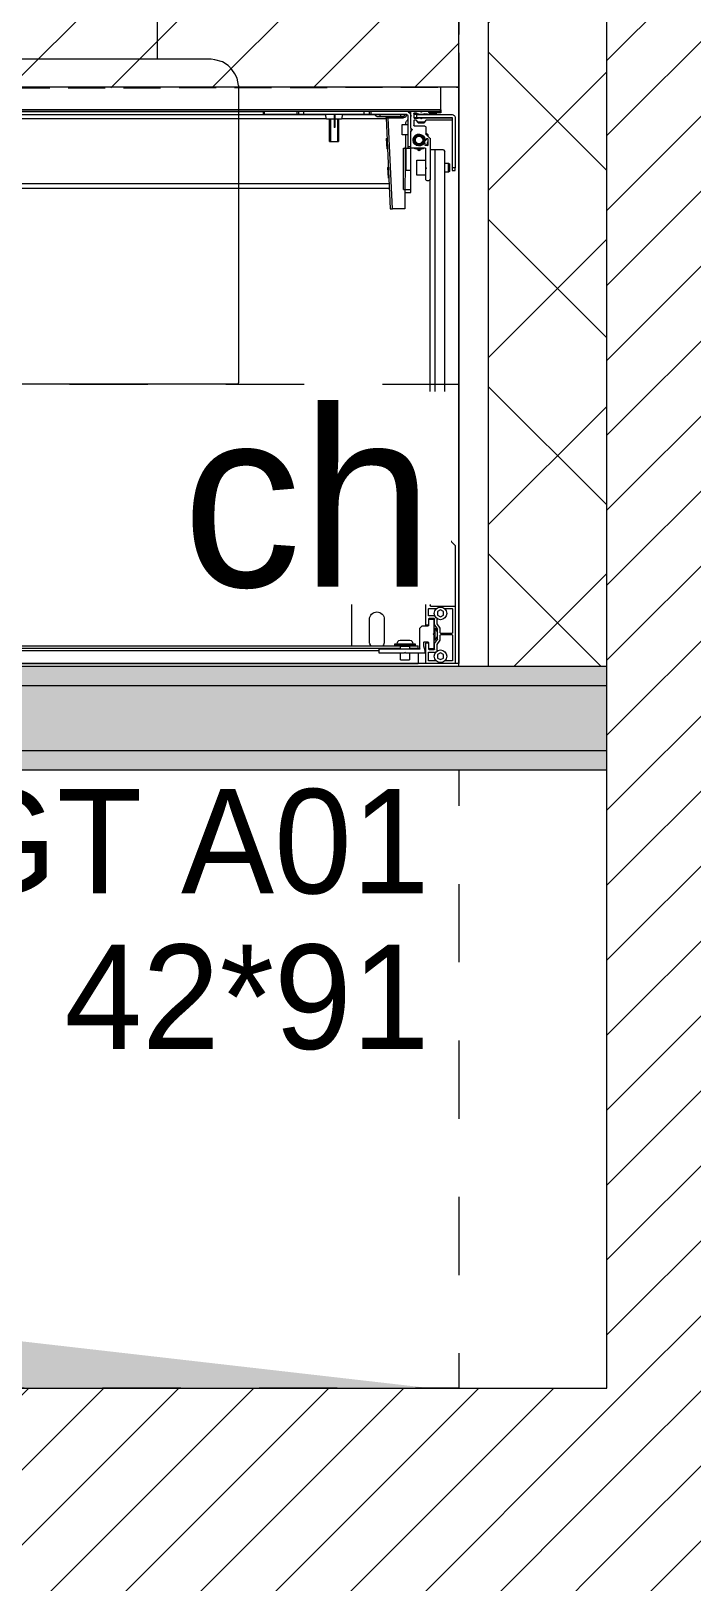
# Model space of a CAD drawing. Header units: centimetres. Extents: x 2738 to 7810, y 2495 to 5758.
# Drawn here: x 4603 to 4647.7, y 4630.3 to 4735.2 of the extents above; entities that cross this region are included whole.
import ezdxf

# ---------------------------------------------------------------- set-up
doc = ezdxf.new("R2010")
doc.units = ezdxf.units.CM
doc.header["$LTSCALE"] = 12.7
for name, pattern in [('ISO-03', [3, 1.2, -1.8]), ('Style de ligne -1', [0.83328, 0.41656, -0.41672]), ('Style de ligne -13', [0.295276, 0.19685, -0.098425]), ('VW-01', [0.83312, 0.41656, -0.41656])]:
    doc.linetypes.add(name, pattern=pattern)
for name, color, linetype, lineweight in [('B amÈnagement intÈrieur', 7, 'Continuous', 5), ('B aménagement intérieur', 7, 'Continuous', 5), ('B Faux plafonds', 7, 'Continuous', 5), ('B GÈnÈral', 7, 'Continuous', 5), ('B Général', 7, 'Continuous', 5), ('C ANNOTATIONS-prestations', 7, 'Continuous', 5), ('F REMPLISSAGE-vert clair', 7, 'Continuous', 13), ('F REMPLISSAGE-vert clair-1', 7, 'Continuous', 5), ('F REMPLISSAGE-vert foncÈ', 7, 'Continuous', 5), ('F REMPLISSAGE-vert foncé', 7, 'Continuous', 13), ('prlm-ELEC-CFO', 1, 'Continuous', 25)]:
    doc.layers.add(name, color=color, linetype=linetype, lineweight=lineweight)
doc.layers.add('C ANNOTATIONS-textes-numérotation gaine', color=7, linetype='ISO-03', lineweight=5, true_color=0xdd0000)
doc.styles.add('Eurostile', font='')
doc.styles.add('prlm-elec-cfo', font='comic.ttf', dxfattribs={"height": 12})
doc.styles.get('Eurostile').set_extended_font_data('Eurostile')
pattern_1 = [(45, (0, 0), (2.4253472, -2.6458333), [])]

# ---------------------------------------------------------------- blocks, each defined once
blk = doc.blocks.new('G 100_80')
at = {"layer": 'B GÈnÈral', "color": 254, "linetype": 'Continuous', "true_color": 0xd6d6d6}
blk.add_solid([(-30.88, 32.2), (2.5, 43), (-39.5, -43), (-39.5, 43)], dxfattribs=at)
at = {"layer": 'B Général', "color": 7, "linetype": 'Continuous', "lineweight": 5}
blk.add_line((48.52, 43.75), (48.52, -43.75), dxfattribs=at)
at = {"layer": 'B Général', "color": 7, "linetype": 'Continuous', "lineweight": 5, "flags": 128}
blk.add_lwpolyline([(9.5, -45), (9.5, 45), (48.52, 45), (48.52, -45)], close=True, dxfattribs=at)
at = {"layer": 'C ANNOTATIONS-prestations', "lineweight": 5}
for p, q in [((46.87, 43.75), (46.87, -43.75)), ((46.97, -43.75), (46.97, 43.75)), ((9.5, 42.25), (9.5, -42.25)), ((10.55, 41.05), (10.55, -41.05)), ((10.7, 41), (10.7, -41)), ((10.4, 39.6), (10.4, -39.6)), ((41.65, -40.29), (41.65, 1.33)), ((41.95, -40.27), (41.95, 1.33)), ((46.35, -36.04), (46.35, 1.5)), ((46.65, 1.6), (46.65, -35.98)), ((46.85, 1.67), (46.85, -31.75)), ((46.67, -31.75), (46.67, -31.85)), ((46.87, -31.75), (46.67, -31.75)), ((46.67, -31.85), (46.67, -34.03)), ((46.67, -31.85), (46.87, -31.85)), ((46.87, -34.03), (46.67, -34.03)), ((46.67, -34.03), (46.67, -34.17)), ((46.67, -34.17), (46.67, -34.5)), ((46.67, -34.17), (46.87, -34.17)), ((46.67, -34.5), (46.67, -38.6)), ((46.67, -34.5), (46.87, -34.5)), ((44.82, -36.25), (44.82, -36.85)), ((44.82, -36.25), (46.32, -36.25)), ((46.32, -36.31), (44.82, -36.31)), ((45.91, -36.55), (45.77, -36.55)), ((45.77, -36.6), (45.77, -36.55)), ((45.91, -36.6), (45.77, -36.6)), ((46.67, -36.55), (45.91, -36.55)), ((45.91, -36.6), (45.91, -36.55)), ((46.67, -36.6), (45.91, -36.6)), ((46.32, -36.05), (46.67, -35.98)), ((46.32, -36.55), (46.32, -36.05)), ((46.32, -37.05), (46.32, -36.6)), ((10.7, -37.75), (17.5, -37.75)), ((17.5, -37.75), (18, -38.25)), ((46.32, -36.79), (44.82, -36.79)), ((46.32, -36.85), (44.82, -36.85)), ((46.67, -37.12), (46.32, -37.05)), ((46.35, -40.07), (46.35, -37.06)), ((46.65, -37.12), (46.65, -39.35)), ((18, -38.25), (18, -43.05)), ((46.67, -38.6), (46.67, -38.93)), ((46.67, -38.6), (46.87, -38.6)), ((10.2, -41.3), (10.2, -39.63)), ((10.23, -39.6), (10.47, -39.6)), ((10.5, -39.63), (10.5, -42.29)), ((11, -38.95), (12.5, -38.95)), ((15, -38.95), (16.5, -38.95)), ((46.52, -39.45), (46.52, -39.65)), ((46.52, -39.65), (46.52, -41.05)), ((46.62, -39.65), (46.52, -39.65)), ((46.67, -39.35), (46.62, -39.35)), ((46.62, -39.65), (46.62, -39.35)), ((46.62, -39.65), (46.67, -39.65)), ((46.62, -41.05), (46.62, -39.65)), ((46.67, -38.93), (46.67, -39.07)), ((46.87, -38.93), (46.67, -38.93)), ((46.67, -39.07), (46.67, -41.4)), ((46.67, -39.07), (46.87, -39.07)), ((10.7, -40.67), (10.75, -40.67)), ((10.75, -40.67), (10.75, -42.03)), ((10.75, -40.67), (10.85, -40.67)), ((10.85, -40.67), (10.85, -42.03)), ((12.5, -39.95), (11, -39.95)), ((16.5, -39.95), (15, -39.95)), ((46.41, -40.07), (40.27, -40.35)), ((40.27, -40.5), (46.42, -40.22)), ((40.27, -40.35), (40.27, -40.5)), ((40.27, -41.35), (40.27, -40.5)), ((43.06, -40.17), (42.35, -40.21)), ((42.36, -40.26), (42.35, -40.21)), ((43.06, -40.17), (43.06, -40.22)), ((45.02, -40.08), (44.32, -40.12)), ((44.32, -40.17), (44.32, -40.12)), ((45.02, -40.08), (45.02, -40.13)), ((46.42, -40.07), (46.41, -40.07)), ((46.41, -40.07), (46.42, -40.22)), ((46.42, -40.22), (46.42, -41.25)), ((46.42, -40.22), (46.42, -40.22)), ((9.75, -41.05), (9.75, -41.65)), ((9.75, -41.05), (10.2, -41.05)), ((10.2, -41.65), (9.75, -41.65)), ((10.25, -41.35), (10.2, -41.3)), ((10.2, -41.4), (10.25, -41.35)), ((10.2, -42.67), (10.2, -41.4)), ((10.5, -41.05), (10.65, -41.05)), ((10.65, -41.65), (10.5, -41.65)), ((10.55, -41.65), (10.55, -42.25)), ((10.65, -41.05), (10.75, -40.95)), ((10.65, -41.65), (10.65, -41.05)), ((10.75, -41.75), (10.65, -41.65)), ((10.7, -41.7), (10.7, -42.25)), ((11.08, -41.02), (11.08, -41.67)), ((44.47, -41.36), (40.27, -41.35)), ((41.37, -41.35), (41.37, -41.75)), ((41.37, -41.75), (41.57, -41.75)), ((41.57, -41.25), (44.37, -41.25)), ((41.57, -41.25), (41.57, -41.75)), ((41.57, -41.75), (42.87, -41.75)), ((42.87, -41.4), (42.87, -41.75)), ((44.37, -41.4), (42.87, -41.4)), ((42.87, -41.75), (44.37, -41.75)), ((44.37, -41.25), (44.37, -41.4)), ((44.37, -41.4), (44.37, -41.55)), ((44.37, -41.4), (45.27, -41.4)), ((44.37, -41.55), (44.37, -41.75)), ((44.47, -41.55), (44.37, -41.55)), ((44.37, -41.75), (44.4, -41.75)), ((44.37, -42.72), (44.37, -41.78)), ((44.4, -41.75), (45.51, -41.75)), ((44.47, -41.4), (44.47, -41.36)), ((46.52, -41.55), (44.47, -41.55)), ((44.47, -41.75), (44.47, -41.55)), ((45.11, -41.95), (44.73, -41.95)), ((45.27, -41.15), (45.97, -41.15)), ((45.27, -41.55), (45.27, -41.15)), ((45.73, -41.75), (45.51, -41.75)), ((45.53, -41.76), (45.6, -41.83)), ((45.64, -41.83), (45.71, -41.76)), ((45.73, -41.75), (46.84, -41.75)), ((46.24, -41.95), (45.9, -41.95)), ((45.97, -41.15), (45.97, -41.55)), ((45.97, -41.4), (46.07, -41.4)), ((46.42, -41.25), (46.52, -41.25)), ((46.72, -41.95), (46.43, -41.95)), ((46.45, -41.95), (46.45, -42.15)), ((46.52, -41.05), (46.52, -41.25)), ((46.62, -41.05), (46.52, -41.05)), ((46.67, -41.05), (46.62, -41.05)), ((46.62, -41.35), (46.62, -41.05)), ((46.62, -41.35), (46.67, -41.35)), ((46.65, -42.15), (46.65, -41.95)), ((46.76, -41.65), (46.87, -41.65)), ((46.84, -41.75), (46.87, -41.75)), ((9.5, -42.78), (9.5, -42.25)), ((10.2, -42.25), (9.5, -42.25)), ((9.5, -44.72), (9.5, -42.78)), ((9.53, -42.75), (10.87, -42.75)), ((9.68, -43.47), (9.68, -42.96)), ((9.71, -42.93), (10.24, -42.93)), ((10.4, -42.7), (10.23, -42.7)), ((10.27, -42.96), (10.27, -43.31)), ((10.7, -42.6), (10.4, -42.7)), ((10.45, -42.98), (10.45, -43.32)), ((10.87, -42.95), (10.48, -42.95)), ((10.55, -42.25), (10.5, -42.25)), ((10.5, -42.35), (11.9, -42.35)), ((10.5, -43.27), (10.5, -42.98)), ((10.55, -42.25), (10.7, -42.25)), ((10.75, -42.03), (10.7, -42.03)), ((10.92, -42.6), (10.7, -42.6)), ((10.85, -42.03), (10.75, -42.03)), ((10.87, -42.95), (10.92, -42.95)), ((10.9, -42.78), (10.9, -42.92)), ((10.95, -42.92), (10.95, -42.63)), ((11.9, -42.35), (12.05, -42.5)), ((12.05, -42.5), (12.05, -42.92)), ((12.08, -42.95), (12.13, -42.95)), ((12.1, -42.92), (12.1, -42.78)), ((12.13, -42.75), (14.7, -42.75)), ((12.52, -42.95), (12.13, -42.95)), ((12.5, -42.98), (12.5, -43.27)), ((12.55, -43.32), (12.55, -42.98)), ((12.73, -43.28), (12.73, -42.96)), ((12.76, -42.93), (13.19, -42.93)), ((13.22, -42.96), (13.22, -43.47)), ((14.25, -42.15), (15.25, -42.15)), ((14.25, -42.75), (14.25, -42.15)), ((14.7, -42.75), (14.73, -42.78)), ((14.7, -42.75), (14.8, -42.75)), ((14.77, -42.78), (14.8, -42.75)), ((14.8, -42.75), (15.5, -42.75)), ((15.25, -42.15), (15.25, -42.75)), ((15.6, -42.85), (15.6, -42.95)), ((42.17, -42.95), (42.17, -42.85)), ((42.27, -42.75), (42.96, -42.75)), ((42.55, -42.15), (43.55, -42.15)), ((42.55, -42.75), (42.55, -42.15)), ((42.96, -42.75), (43.08, -42.75)), ((42.98, -42.76), (43, -42.78)), ((43.04, -42.78), (43.06, -42.76)), ((43.08, -42.75), (44.34, -42.75)), ((43.55, -42.15), (43.55, -42.75)), ((44.28, -42.2), (44.22, -42.3)), ((44.22, -42.3), (44.28, -42.4)), ((44.54, -42.87), (44.54, -42.74)), ((44.54, -42.85), (44.57, -42.9)), ((44.57, -42.71), (44.68, -42.71)), ((44.99, -42.9), (44.57, -42.9)), ((44.71, -42.68), (44.71, -42.66)), ((44.92, -42.73), (44.92, -42.76)), ((44.95, -42.79), (44.99, -42.79)), ((45.02, -42.82), (45.02, -42.87)), ((45.32, -42.77), (45.05, -43.04)), ((45.18, -42.91), (45.27, -42.91)), ((45.27, -42.91), (45.33, -42.81)), ((45.77, -42.76), (45.34, -42.76)), ((45.87, -41.98), (45.87, -42.66)), ((46.07, -42.27), (46.09, -42.25)), ((46.07, -42.63), (46.07, -42.27)), ((46.07, -42.29), (46.12, -42.29)), ((46.07, -42.61), (46.12, -42.61)), ((46.09, -42.65), (46.07, -42.63)), ((46.09, -42.65), (46.09, -42.25)), ((46.09, -42.25), (46.12, -42.25)), ((46.12, -42.65), (46.09, -42.65)), ((46.12, -42.65), (46.12, -42.25)), ((46.13, -42.22), (46.26, -42.13)), ((46.26, -42.77), (46.13, -42.68)), ((46.27, -42.11), (46.27, -41.98)), ((46.27, -44.52), (46.27, -42.79)), ((46.37, -42.43), (46.41, -42.39)), ((46.41, -42.51), (46.37, -42.47)), ((46.4, -41.98), (46.4, -42.25)), ((46.4, -42.25), (46.45, -42.25)), ((46.4, -42.29), (46.45, -42.29)), ((46.4, -42.61), (46.45, -42.61)), ((46.4, -42.83), (46.4, -42.65)), ((46.45, -42.65), (46.4, -42.65)), ((46.42, -42.28), (46.42, -42.37)), ((46.42, -42.53), (46.42, -42.62)), ((46.42, -42.85), (46.42, -44.45)), ((46.45, -42.15), (46.45, -44.5)), ((46.45, -42.15), (46.65, -42.15)), ((46.65, -42.15), (46.65, -44.5)), ((46.65, -42.59), (46.65, -42.31)), ((46.65, -43.42), (46.65, -42.88)), ((46.66, -42.25), (46.7, -42.21)), ((46.66, -42.29), (46.66, -42.25)), ((46.66, -42.65), (46.66, -42.62)), ((46.7, -42.69), (46.66, -42.65)), ((46.7, -42.15), (46.7, -42.25)), ((46.72, -42.15), (46.7, -42.15)), ((46.7, -42.65), (46.7, -42.83)), ((46.75, -41.98), (46.75, -42.12)), ((46.77, -42.98), (46.77, -43.42)), ((46.77, -43.78), (46.77, -42.98)), ((46.77, -42.98), (46.87, -42.98)), ((46.84, -42.95), (46.8, -42.95)), ((46.82, -42.43), (46.87, -42.38)), ((46.87, -42.52), (46.82, -42.47)), ((46.83, -42.49), (46.83, -42.41)), ((9.68, -44.54), (9.68, -44.03)), ((9.88, -43.55), (9.77, -43.75)), ((9.77, -43.75), (9.88, -43.95)), ((10.12, -43.55), (9.88, -43.55)), ((9.88, -43.95), (10.12, -43.95)), ((10.23, -43.75), (10.12, -43.55)), ((10.12, -43.95), (10.23, -43.75)), ((10.36, -43.53), (10.79, -43.53)), ((10.48, -43.35), (10.84, -43.35)), ((11.45, -43.3), (10.53, -43.3)), ((10.8, -43.53), (11.09, -43.72)), ((10.86, -43.35), (11.14, -43.54)), ((11.1, -43.38), (11.1, -43.3)), ((11.1, -43.38), (11.9, -43.38)), ((11.4, -43.55), (11.1, -43.38)), ((11.1, -43.73), (11.41, -43.73)), ((11.16, -43.55), (11.84, -43.55)), ((11.18, -43.3), (11.18, -43.42)), ((11.44, -44.54), (11.44, -43.76)), ((11.45, -43.3), (11.5, -43.25)), ((11.5, -43.25), (11.55, -43.3)), ((12.47, -43.3), (11.55, -43.3)), ((11.56, -43.76), (11.56, -44.54)), ((11.59, -43.73), (11.9, -43.73)), ((11.9, -43.38), (11.6, -43.55)), ((11.82, -43.3), (11.82, -43.42)), ((11.86, -43.54), (12.15, -43.35)), ((11.9, -43.3), (11.9, -43.38)), ((11.9, -43.73), (12.2, -43.53)), ((12.15, -43.35), (12.52, -43.35)), ((12.21, -43.53), (12.54, -43.53)), ((12.78, -43.55), (12.67, -43.75)), ((12.67, -43.75), (12.78, -43.95)), ((13.02, -43.55), (12.78, -43.55)), ((12.78, -43.95), (13.02, -43.95)), ((13.13, -43.75), (13.02, -43.55)), ((13.02, -43.95), (13.13, -43.75)), ((13.22, -44.03), (13.22, -44.54)), ((13.4, -43.08), (13.4, -44.72)), ((15.5, -43.05), (13.43, -43.05)), ((13.55, -43.4), (13.55, -43.05)), ((13.55, -43.4), (44.25, -43.4)), ((13.55, -43.95), (13.55, -43.4)), ((13.65, -44.05), (13.55, -43.95)), ((13.65, -44.05), (44.15, -44.05)), ((14.45, -44.3), (14.45, -44.05)), ((15.05, -44.05), (15.05, -44.3)), ((15.5, -43.05), (42.27, -43.05)), ((18, -44.05), (18, -44.25)), ((45.03, -43.05), (42.27, -43.05)), ((42.75, -44.3), (42.75, -44.05)), ((43.35, -44.05), (43.35, -44.3)), ((44.25, -43.95), (44.15, -44.05)), ((44.25, -43.4), (44.25, -43.05)), ((44.25, -43.95), (44.25, -43.4)), ((46.74, -43.45), (46.68, -43.45)), ((46.97, -43.78), (46.77, -43.78)), ((46.87, -43.75), (46.97, -43.75)), ((46.97, -43.75), (46.97, -43.78)), ((47.42, -43.75), (46.97, -43.75)), ((9.5, -44.75), (9.5, -44.72)), ((9.53, -44.75), (9.5, -44.75)), ((13.37, -44.75), (9.53, -44.75)), ((11.41, -44.57), (9.71, -44.57)), ((13.19, -44.57), (11.59, -44.57)), ((17.5, -44.75), (13.37, -44.75)), ((14.45, -44.3), (15.05, -44.3)), ((14.5, -44.35), (14.45, -44.3)), ((15, -44.35), (14.5, -44.35)), ((15.05, -44.3), (15, -44.35)), ((18, -44.25), (17.5, -44.75)), ((42.75, -44.3), (43.35, -44.3)), ((42.8, -44.35), (42.75, -44.3)), ((43.3, -44.35), (42.8, -44.35)), ((43.05, -44.55), (42.85, -44.55)), ((42.85, -44.55), (42.85, -44.75)), ((42.85, -44.75), (43.05, -44.75)), ((46.4, -44.55), (43.05, -44.55)), ((43.05, -44.75), (43.05, -44.55)), ((46.4, -44.75), (43.05, -44.75)), ((43.35, -44.3), (43.3, -44.35)), ((46.32, -44.55), (46.3, -44.55))]:
    blk.add_line(p, q, dxfattribs=at)
at = {"layer": 'C ANNOTATIONS-prestations'}
blk.add_line((48.52, -43.75), (47.42, -43.75), dxfattribs=at)
at = {"layer": 'C ANNOTATIONS-prestations', "lineweight": 5, "flags": 128}
for points in [[(10.2, -39.63, -0.198912), (10.21, -39.61, -0.198912), (10.23, -39.6)], [(10.47, -39.6, -0.198912), (10.49, -39.61, -0.198912), (10.5, -39.63)], [(10.7, -39.05, -0.080612), (10.84, -38.98, -0.080612), (11, -38.95)], [(11, -39.95, -0.080612), (10.84, -39.92, -0.080612), (10.7, -39.85)], [(12.5, -38.95, -0.414214), (13, -39.45, -0.414214), (12.5, -39.95)], [(15, -39.95, -0.414214), (14.5, -39.45, -0.414214), (15, -38.95)], [(16.5, -38.95, -0.414214), (17, -39.45, -0.414214), (16.5, -39.95)], [(46.52, -39.45, -0.198912), (46.55, -39.38, -0.198912), (46.62, -39.35)], [(10.85, -40.83, -0.218554), (11.01, -40.87, -0.218554), (11.08, -41.02)], [(10.85, -40.83, -0.003145), (10.85, -40.83, -0.003145), (10.85, -40.83)], [(46.52, -39.97, -0.193016), (46.49, -40.04, -0.193016), (46.42, -40.07)], [(11.08, -41.67, -0.218554), (11.01, -41.83, -0.218554), (10.85, -41.87)], [(10.85, -41.87, -0.003145), (10.85, -41.87, -0.003145), (10.85, -41.87)], [(44.37, -42.65, -0.14145), (44.27, -42.3, -0.14145), (44.37, -41.95)], [(44.37, -41.78, -0.198912), (44.38, -41.76, -0.198912), (44.4, -41.75)], [(44.7, -42.63, -0.366532), (44.56, -42.13, -0.366532), (45.02, -41.91, -0.366532), (45.32, -42.34, -0.366532), (44.95, -42.7)], [(45.51, -41.75, -0.098491), (45.52, -41.75, -0.098491), (45.53, -41.76)], [(45.64, -41.83, -0.198912), (45.62, -41.84, -0.198912), (45.6, -41.83)], [(45.71, -41.76, -0.098491), (45.72, -41.75, -0.098491), (45.73, -41.75)], [(45.87, -41.98, -0.198912), (45.88, -41.96, -0.198912), (45.9, -41.95)], [(46.07, -41.4, -0.109774), (46.15, -41.42, -0.109774), (46.22, -41.47)], [(46.3, -41.55, -0.028434), (46.26, -41.51, -0.028434), (46.22, -41.47)], [(46.24, -41.95, -0.198912), (46.26, -41.96, -0.198912), (46.27, -41.98)], [(46.4, -41.98, -0.198912), (46.41, -41.96, -0.198912), (46.43, -41.95)], [(46.66, -41.45, -0.227222), (46.49, -41.41, -0.227222), (46.42, -41.25)], [(46.62, -41.35, -0.198912), (46.55, -41.32, -0.198912), (46.52, -41.25)], [(46.87, -41.4, -0.198912), (46.77, -41.65, -0.198912), (46.52, -41.75)], [(46.67, -41.4, -0.198912), (46.63, -41.51, -0.198912), (46.52, -41.55)], [(46.72, -41.95, -0.198912), (46.74, -41.96, -0.198912), (46.75, -41.98)], [(46.84, -41.75, -0.198912), (46.86, -41.76, -0.198912), (46.87, -41.78)], [(9.5, -42.78, -0.198912), (9.51, -42.76, -0.198912), (9.53, -42.75)], [(9.68, -42.96, -0.198912), (9.69, -42.94, -0.198912), (9.71, -42.93)], [(10.23, -42.7, -0.198912), (10.21, -42.69, -0.198912), (10.2, -42.67)], [(10.24, -42.93, -0.198912), (10.26, -42.94, -0.198912), (10.27, -42.96)], [(10.4, -42.7, -0.040241), (10.4, -42.7, -0.040241), (10.4, -42.7)], [(10.45, -42.98, -0.198912), (10.46, -42.96, -0.198912), (10.48, -42.95)], [(10.5, -42.35, -0.414214), (10.47, -42.32, -0.414214), (10.5, -42.29)], [(10.5, -42.98, -0.198912), (10.51, -42.96, -0.198912), (10.53, -42.95)], [(10.7, -42.6, -0.040241), (10.7, -42.6, -0.040241), (10.7, -42.6)], [(10.87, -42.75, -0.198912), (10.89, -42.76, -0.198912), (10.9, -42.78)], [(10.9, -42.92, -0.198912), (10.89, -42.94, -0.198912), (10.87, -42.95)], [(10.92, -42.6, -0.198912), (10.94, -42.61, -0.198912), (10.95, -42.63)], [(10.95, -42.92, -0.198912), (10.94, -42.94, -0.198912), (10.92, -42.95)], [(12.08, -42.95, -0.198912), (12.06, -42.94, -0.198912), (12.05, -42.92)], [(12.1, -42.78, -0.198912), (12.11, -42.76, -0.198912), (12.13, -42.75)], [(12.13, -42.95, -0.198912), (12.11, -42.94, -0.198912), (12.1, -42.92)], [(12.47, -42.95, -0.198912), (12.49, -42.96, -0.198912), (12.5, -42.98)], [(12.52, -42.95, -0.198912), (12.54, -42.96, -0.198912), (12.55, -42.98)], [(12.73, -42.96, -0.198912), (12.74, -42.94, -0.198912), (12.76, -42.93)], [(13.19, -42.93, -0.198912), (13.21, -42.94, -0.198912), (13.22, -42.96)], [(14.77, -42.78, -0.198912), (14.75, -42.79, -0.198912), (14.73, -42.78)], [(15.5, -42.75, -0.198912), (15.57, -42.78, -0.198912), (15.6, -42.85)], [(15.6, -42.95, -0.198912), (15.57, -43.02, -0.198912), (15.5, -43.05)], [(42.17, -42.85, -0.198912), (42.2, -42.78, -0.198912), (42.27, -42.75)], [(42.27, -43.05, -0.198912), (42.2, -43.02, -0.198912), (42.17, -42.95)], [(42.96, -42.75, -0.098491), (42.97, -42.75, -0.098491), (42.98, -42.76)], [(43.04, -42.78, -0.198912), (43.02, -42.79, -0.198912), (43, -42.78)], [(43.06, -42.76, -0.098491), (43.07, -42.75, -0.098491), (43.08, -42.75)], [(44.37, -42.54, -0.103148), (44.32, -42.3, -0.103148), (44.37, -42.06)], [(44.37, -42.72, -0.198912), (44.36, -42.74, -0.198912), (44.34, -42.75)], [(44.54, -42.74, -0.198912), (44.55, -42.72, -0.198912), (44.57, -42.71)], [(44.92, -42.9, -0.085942), (44.72, -42.86, -0.085942), (44.54, -42.76)], [(44.67, -42.9, -0.02871), (44.6, -42.87, -0.02871), (44.54, -42.83)], [(44.57, -42.9, -0.198912), (44.55, -42.89, -0.198912), (44.54, -42.87)], [(44.71, -42.68, -0.198912), (44.7, -42.7, -0.198912), (44.68, -42.71)], [(44.7, -42.63, -0.122946), (44.71, -42.64, -0.122946), (44.71, -42.66)], [(44.92, -42.7, -0.074153), (44.8, -42.68, -0.074153), (44.7, -42.63)], [(44.92, -42.73, -0.189855), (44.93, -42.71, -0.189855), (44.95, -42.7)], [(44.95, -42.7, -0.008728), (44.93, -42.7, -0.008728), (44.92, -42.7)], [(44.95, -42.79, -0.198912), (44.93, -42.78, -0.198912), (44.92, -42.76)], [(45.01, -42.89, -0.018566), (44.96, -42.9, -0.018566), (44.92, -42.9)], [(44.99, -42.79, -0.198912), (45.01, -42.8, -0.198912), (45.02, -42.82)], [(45.02, -42.87, -0.198912), (45.01, -42.89, -0.198912), (44.99, -42.9)], [(45.38, -42.76, -0.041018), (45.3, -42.83, -0.041018), (45.21, -42.88)], [(45.32, -42.77, -0.098491), (45.33, -42.76, -0.098491), (45.34, -42.76)], [(45.87, -42.66, -0.198912), (45.84, -42.73, -0.198912), (45.77, -42.76)], [(46.12, -42.25, -0.120588), (46.12, -42.23, -0.120588), (46.13, -42.22)], [(46.13, -42.68, -0.120588), (46.12, -42.67, -0.120588), (46.12, -42.65)], [(46.27, -42.11, -0.120588), (46.27, -42.12, -0.120588), (46.26, -42.13)], [(46.26, -42.77, -0.120588), (46.27, -42.78, -0.120588), (46.27, -42.79)], [(46.37, -42.47, -0.198912), (46.36, -42.45, -0.198912), (46.37, -42.43)], [(46.42, -42.28, -0.155096), (46.41, -42.27, -0.155096), (46.4, -42.25)], [(46.4, -42.65, -0.155096), (46.41, -42.64, -0.155096), (46.42, -42.62)], [(46.42, -42.85, -0.155096), (46.41, -42.84, -0.155096), (46.4, -42.83)], [(46.42, -42.37, -0.098491), (46.42, -42.38, -0.098491), (46.41, -42.39)], [(46.41, -42.51, -0.098491), (46.42, -42.52, -0.098491), (46.42, -42.53)], [(46.66, -42.25, -0.013224), (46.66, -42.25, -0.013224), (46.65, -42.25)], [(46.65, -42.31, -0.17724), (46.66, -42.29, -0.17724), (46.67, -42.28)], [(46.67, -42.62, -0.17724), (46.66, -42.61, -0.17724), (46.65, -42.59)], [(46.65, -42.65, -0.013224), (46.66, -42.65, -0.013224), (46.66, -42.65)], [(46.65, -42.88, -0.17724), (46.66, -42.87, -0.17724), (46.67, -42.86)], [(46.7, -42.25, -0.17724), (46.69, -42.27, -0.17724), (46.67, -42.28)], [(46.67, -42.62, -0.17724), (46.69, -42.63, -0.17724), (46.7, -42.65)], [(46.7, -42.83, -0.17724), (46.69, -42.85, -0.17724), (46.67, -42.86)], [(46.75, -42.12, -0.198912), (46.74, -42.14, -0.198912), (46.72, -42.15)], [(46.77, -42.98, -0.198912), (46.78, -42.96, -0.198912), (46.8, -42.95)], [(46.82, -42.47, -0.198912), (46.81, -42.45, -0.198912), (46.82, -42.43)], [(46.87, -42.92, -0.198912), (46.86, -42.94, -0.198912), (46.84, -42.95)], [(9.68, -43.47, -0.01196), (9.68, -43.47, -0.01196), (9.68, -43.47)], [(9.68, -44.03, -0.01196), (9.68, -44.03, -0.01196), (9.68, -44.03)], [(10.27, -43.31, -0.123554), (10.26, -43.35, -0.123554), (10.23, -43.39)], [(10.48, -43.35, -0.198912), (10.46, -43.34, -0.198912), (10.45, -43.32)], [(10.53, -43.3, -0.198912), (10.51, -43.29, -0.198912), (10.5, -43.27)], [(10.79, -43.53, -0.073633), (10.8, -43.53, -0.073633), (10.8, -43.53)], [(10.84, -43.35, -0.073633), (10.85, -43.35, -0.073633), (10.86, -43.35)], [(11.1, -43.73, -0.073633), (11.1, -43.73, -0.073633), (11.09, -43.72)], [(11.16, -43.55, -0.073633), (11.15, -43.55, -0.073633), (11.14, -43.54)], [(11.41, -43.73, -0.198912), (11.43, -43.74, -0.198912), (11.44, -43.76)], [(11.56, -43.76, -0.198912), (11.57, -43.74, -0.198912), (11.59, -43.73)], [(11.86, -43.54, -0.073633), (11.85, -43.55, -0.073633), (11.84, -43.55)], [(12.2, -43.53, -0.073633), (12.2, -43.53, -0.073633), (12.21, -43.53)], [(12.5, -43.27, -0.198912), (12.49, -43.29, -0.198912), (12.47, -43.3)], [(12.55, -43.32, -0.198912), (12.54, -43.34, -0.198912), (12.52, -43.35)], [(12.76, -43.35, -0.095961), (12.74, -43.32, -0.095961), (12.73, -43.28)], [(13.22, -43.47, -0.01196), (13.22, -43.47, -0.01196), (13.22, -43.47)], [(13.22, -44.03, -0.01196), (13.22, -44.03, -0.01196), (13.22, -44.03)], [(13.4, -43.08, -0.198912), (13.41, -43.06, -0.198912), (13.43, -43.05)], [(45.05, -43.04, -0.098491), (45.04, -43.05, -0.098491), (45.03, -43.05)], [(46.68, -43.45, -0.198912), (46.66, -43.44, -0.198912), (46.65, -43.42)], [(46.77, -43.42, -0.198912), (46.76, -43.44, -0.198912), (46.74, -43.45)], [(9.53, -44.75, -0.198912), (9.51, -44.74, -0.198912), (9.5, -44.72)], [(9.71, -44.57, -0.198912), (9.69, -44.56, -0.198912), (9.68, -44.54)], [(11.44, -44.54, -0.198912), (11.43, -44.56, -0.198912), (11.41, -44.57)], [(11.59, -44.57, -0.198912), (11.57, -44.56, -0.198912), (11.56, -44.54)], [(13.22, -44.54, -0.198912), (13.21, -44.56, -0.198912), (13.19, -44.57)], [(13.4, -44.72, -0.198912), (13.39, -44.74, -0.198912), (13.37, -44.75)], [(46.3, -44.55, -0.198912), (46.28, -44.54, -0.198912), (46.27, -44.52)], [(46.42, -44.45, -0.198912), (46.39, -44.52, -0.198912), (46.32, -44.55)], [(46.65, -44.5, -0.198912), (46.58, -44.68, -0.198912), (46.4, -44.75)], [(46.45, -44.5, -0.198912), (46.44, -44.54, -0.198912), (46.4, -44.55)]]:
    blk.add_lwpolyline(points, format="xyb", dxfattribs=at)
at = {"layer": 'C ANNOTATIONS-prestations', "lineweight": 5}
for centre, radius in [((44.92, -42.3), 0.35), ((44.92, -42.3), 0.3), ((44.92, -42.3), 0.25), ((10, -43.75), 0.425), ((12.9, -43.75), 0.425)]:
    blk.add_circle(centre, radius, dxfattribs=at)
for points, knots in [([(46.52, -39.97), (46.52, -40), (46.51, -40.07), (46.5, -40.12), (46.49, -40.15), (46.48, -40.17), (46.47, -40.19), (46.46, -40.2), (46.45, -40.21), (46.43, -40.22), (46.43, -40.22), (46.43, -40.22), (46.42, -40.22)], [0, 0, 0, 1, 2, 3, 4, 5, 6, 7, 8, 9, 9, 10, 10, 10]), ([(46.42, -40.22), (46.42, -40.18), (46.42, -40.13), (46.42, -40.1), (46.42, -40.08), (46.42, -40.07), (46.42, -40.07), (46.42, -40.07), (46.42, -40.07), (46.42, -40.07), (46.42, -40.07)], [0, 0, 0, 1, 2, 3, 4, 5, 6, 7, 7, 8, 8, 8])]:
    blk.add_open_spline(points, degree=2, knots=knots, dxfattribs=at)
blk = doc.blocks.new('Groupe-25-1')
at = {"layer": 'C ANNOTATIONS-textes-numérotation gaine', "color": 7, "linetype": 'VW-01', "flags": 128}
blk.add_lwpolyline([(4543.96, 4643.44), (4543.96, 4685.26), (4631.96, 4685.26), (4631.96, 4643.44)], close=True, dxfattribs=at)
at = {"layer": 'C ANNOTATIONS-textes-numérotation gaine', "color": 7, "insert": (4629.96, 4683.96), "char_height": 7.059, "width": 86, "attachment_point": 3, "line_spacing_factor": 0.894142, "style": 'Eurostile'}
blk.add_mtext('GT A01\\P42*91', dxfattribs=at)
blk = doc.blocks.new('200_wc-2')
at = {"layer": 'B Général', "color": 7, "linetype": 'Continuous', "lineweight": 5}
for p, q in [((-25, -20.1), (-25, 0)), ((-24.9, 0.1), (24.9, 0.1)), ((25, -20.1), (25, 0)), ((-19.5, -44.2), (-19.5, -21.9)), ((19.5, -44.2), (19.5, -21.9))]:
    blk.add_line(p, q, dxfattribs=at)
at = {"layer": 'B Général', "color": 7, "linetype": 'Continuous', "lineweight": 5, "flags": 128}
blk.add_lwpolyline([(-25, -20.1), (-24.9, -20.6), (-24.75, -20.9), (-24.55, -21.2), (-24.3, -21.45), (-23.9, -21.7), (-23.4, -21.85), (-23.15, -21.9), (23.25, -21.9), (23.55, -21.85), (23.9, -21.7), (24.2, -21.5), (24.45, -21.3), (24.65, -21.05), (24.8, -20.75), (24.9, -20.5), (24.95, -20.3), (25, -20.1)], dxfattribs=at)
for points in [[(-19.5, -44.2), (-19.5, -44.2, 0.036537), (-19.11, -49.53, 0.035337), (-17.94, -54.75), (-17.94, -54.75, 0.041299), (-16.22, -59.09), (-16.22, -59.09), (-16.22, -59.1, 0.041783), (-13.79, -63.08, 0.053503), (-10.77, -66.4), (-10.77, -66.4, 0.054816), (-7.12, -69.02), (-7.12, -69.02, 0.063755), (-3.68, -70.42), (-3.68, -70.42, 0.064897), (0, -70.9)], [(0, -70.9, 0.064897), (3.68, -70.42), (3.68, -70.42, 0.063726), (7.12, -69.02), (7.12, -69.02, 0.054816), (10.77, -66.4), (10.77, -66.4, 0.053503), (13.79, -63.08, 0.041783), (16.22, -59.1), (16.22, -59.09), (16.22, -59.09, 0.041299), (17.94, -54.75), (17.94, -54.75, 0.035337), (19.11, -49.53, 0.036556), (19.5, -44.2)]]:
    blk.add_lwpolyline(points, format="xyb", dxfattribs=at)
at = {"layer": 'B Général', "color": 7, "linetype": 'Continuous', "lineweight": 5}
for centre, start, end in [((-24.9, 0), 90, 180), ((24.9, 0), 0, 90)]:
    blk.add_arc(centre, 0.1, start, end, dxfattribs=at)
blk = doc.blocks.new('Groupe-5-1')
at = {"layer": 'B Général', "color": 154, "linetype": 'Style de ligne -1', "true_color": 0x0053a6, "flags": 128}
blk.add_lwpolyline([(-35.4, 7.6), (35.6, 7.6), (35.6, -32.4), (-35.4, -32.4)], close=True, dxfattribs=at)
at = {"layer": 'B Général', "xscale": -1, "rotation": 270}
blk.add_blockref('200_wc-2', (35.5, 7.5), dxfattribs=at)
blk = doc.blocks.new('WC-plan-PMR')
at = {"layer": 'B Général', "color": 7}
blk.add_blockref('Groupe-5-1', (0, 0), dxfattribs=at)

msp = doc.modelspace()

# ---------------------------------------------------------------- hatches: boundary and pattern name
at = {"layer": 'B Faux plafonds', "linetype": 'Continuous', "lineweight": 5, "true_color": 0xaaaaaa}
h = msp.add_hatch(dxfattribs=at)
h.set_pattern_fill('F_P__SOFFITE', color=253, style=0, pattern_type=2)
h.set_pattern_definition([(45, (4792.9616, 5045.8016), (-3.527778, 3.30729), [])])
h.paths.add_polyline_path([(4743.96, 5064.57), (4452.96, 5064.57), (4452.97, 4643.44), (4536.96, 4643.44), (4536.97, 4731.25), (4631.97, 4731.44), (4631.96, 4919.39), (4743.96, 4919.39)])
at = {"layer": 'B GÈnÈral', "linetype": 'Continuous', "lineweight": 5, "true_color": 0x808080}
h = msp.add_hatch(dxfattribs=at)
h.set_pattern_fill('02_ISOLANT', color=8, angle=90, style=0, pattern_type=2)
h.set_pattern_definition([(135, (0, 0), (-5.656854, -5.656854), []), (225, (0, 0), (-5.656854, 5.656854), [])])
h.paths.add_polyline_path([(4633.96, 4692.26), (4641.96, 4692.26), (4641.96, 4909.39), (4633.96, 4917.39)])
at = {"layer": 'B GÈnÈral', "linetype": 'Continuous', "lineweight": 5}
h = msp.add_hatch(dxfattribs=at)
h.set_pattern_fill('50_BETON', style=0, pattern_type=2)
h.set_pattern_definition(pattern_1)
h.paths.add_polyline_path([(4659.96, 4889.39), (4641.96, 4909.39), (4641.96, 4300.39), (4659.96, 4282.39)])
h = msp.add_hatch(dxfattribs=at)
h.set_pattern_fill('50_BETON', style=0, pattern_type=2)
h.set_pattern_definition(pattern_1)
h.paths.add_polyline_path([(4641.96, 4625.44), (4641.96, 4643.44), (4452.96, 4643.44), (4432.96, 4625.44)])

# ---------------------------------------------------------------- linework, layer by layer
at = {"layer": 'B amÈnagement intÈrieur', "color": 9, "linetype": 'Continuous', "true_color": 0xc0dcc0}
msp.add_solid([(4540.46, 4685.26), (4540.46, 4692.26), (4641.96, 4685.26), (4641.96, 4692.26)], dxfattribs=at)
at = {"layer": 'B aménagement intérieur', "color": 98, "linetype": 'Continuous', "lineweight": 13, "true_color": 0x004400}
for p, q in [((4540.46, 4692.26), (4631.96, 4692.26)), ((4641.96, 4692.26), (4641.96, 4692.26)), ((4540.46, 4685.26), (4641.96, 4685.26))]:
    msp.add_line(p, q, dxfattribs=at)
at = {"layer": 'B Général', "color": 7, "linetype": 'Continuous', "lineweight": 5}
for p, q in [((4631.96, 4692.26), (4631.96, 4919.39)), ((4633.96, 4692.26), (4633.96, 4917.39)), ((4641.96, 4692.26), (4641.96, 4909.39)), ((4641.96, 4692.26), (4641.96, 4909.39)), ((4641.96, 4643.44), (4641.96, 4685.26)), ((4452.96, 4643.44), (4641.96, 4643.44))]:
    msp.add_line(p, q, dxfattribs=at)
at = {"layer": 'B Général', "color": 7, "linetype": 'Continuous', "lineweight": 13}
for p, q in [((4631.96, 4692.26), (4631.96, 4919.39)), ((4641.96, 4692.26), (4641.96, 4909.39))]:
    msp.add_line(p, q, dxfattribs=at)
at = {"layer": 'B Général', "color": 7, "linetype": 'Continuous', "lineweight": 18}
for p, q in [((4641.96, 4643.44), (4641.96, 4909.39)), ((4452.96, 4643.44), (4641.96, 4643.44))]:
    msp.add_line(p, q, dxfattribs=at)
at = {"layer": 'B Général', "color": 7, "linetype": 'Style de ligne -13', "lineweight": 5, "flags": 128}
msp.add_lwpolyline([(4743.96, 5064.57), (4452.96, 5064.57), (4452.97, 4643.44), (4536.96, 4643.44), (4536.97, 4731.25), (4631.97, 4731.44), (4631.96, 4919.39), (4743.96, 4919.39)], close=True, dxfattribs=at)
at = {"layer": 'F REMPLISSAGE-vert clair'}
for p, q in [((4540.46, 4690.96), (4641.96, 4690.96)), ((4540.46, 4686.56), (4641.96, 4686.56))]:
    msp.add_line(p, q, dxfattribs=at)
at = {"layer": 'F REMPLISSAGE-vert clair-1', "color": 9, "linetype": 'Continuous', "true_color": 0xc0dcc0}
msp.add_solid([(4540.46, 4690.96), (4540.46, 4686.56), (4641.96, 4690.96), (4641.96, 4686.56)], dxfattribs=at)
at = {"layer": 'F REMPLISSAGE-vert foncÈ', "color": 54, "linetype": 'Continuous', "true_color": 0x99aa00}
for points in [[(4540.46, 4692.26), (4540.46, 4690.96), (4641.96, 4692.26), (4641.96, 4690.96)], [(4540.46, 4686.56), (4540.46, 4685.26), (4641.96, 4686.56), (4641.96, 4685.26)]]:
    msp.add_solid(points, dxfattribs=at)
at = {"layer": 'F REMPLISSAGE-vert foncé', "color": 98, "linetype": 'Continuous', "lineweight": 13, "true_color": 0x004400}
for p, q in [((4540.46, 4692.26), (4641.96, 4692.26)), ((4540.46, 4685.26), (4641.96, 4685.26))]:
    msp.add_line(p, q, dxfattribs=at)
at = {"layer": 'F REMPLISSAGE-vert foncé'}
for p, q in [((4540.46, 4690.96), (4641.96, 4690.96)), ((4540.46, 4686.56), (4641.96, 4686.56))]:
    msp.add_line(p, q, dxfattribs=at)

# ---------------------------------------------------------------- block references
at = {"layer": 'B aménagement intérieur', "color": 7, "rotation": 90}
msp.add_blockref('G 100_80', (4586.96, 4682.94), dxfattribs=at)
at = {"layer": 'B Général', "color": 7, "xscale": -1, "rotation": 90}
msp.add_blockref('WC-plan-PMR', (4599.56, 4746.94), dxfattribs=at)
at = {"layer": 'C ANNOTATIONS-textes-numérotation gaine', "color": 7}
msp.add_blockref('Groupe-25-1', (0, 0), dxfattribs=at)

# ---------------------------------------------------------------- next in the draw order: texts
at = {"layer": 'prlm-ELEC-CFO', "lineweight": 20, "insert": (4621.74, 4703.56), "char_height": 12, "attachment_point": 5, "line_spacing_factor": 0.8, "style": 'prlm-elec-cfo', "bg_fill": 3, "box_fill_scale": 1.1, "bg_fill_color": 256, "bg_fill_transparency": 0}
msp.add_mtext('ch', dxfattribs=at)

doc.saveas('drawing.dxf')
